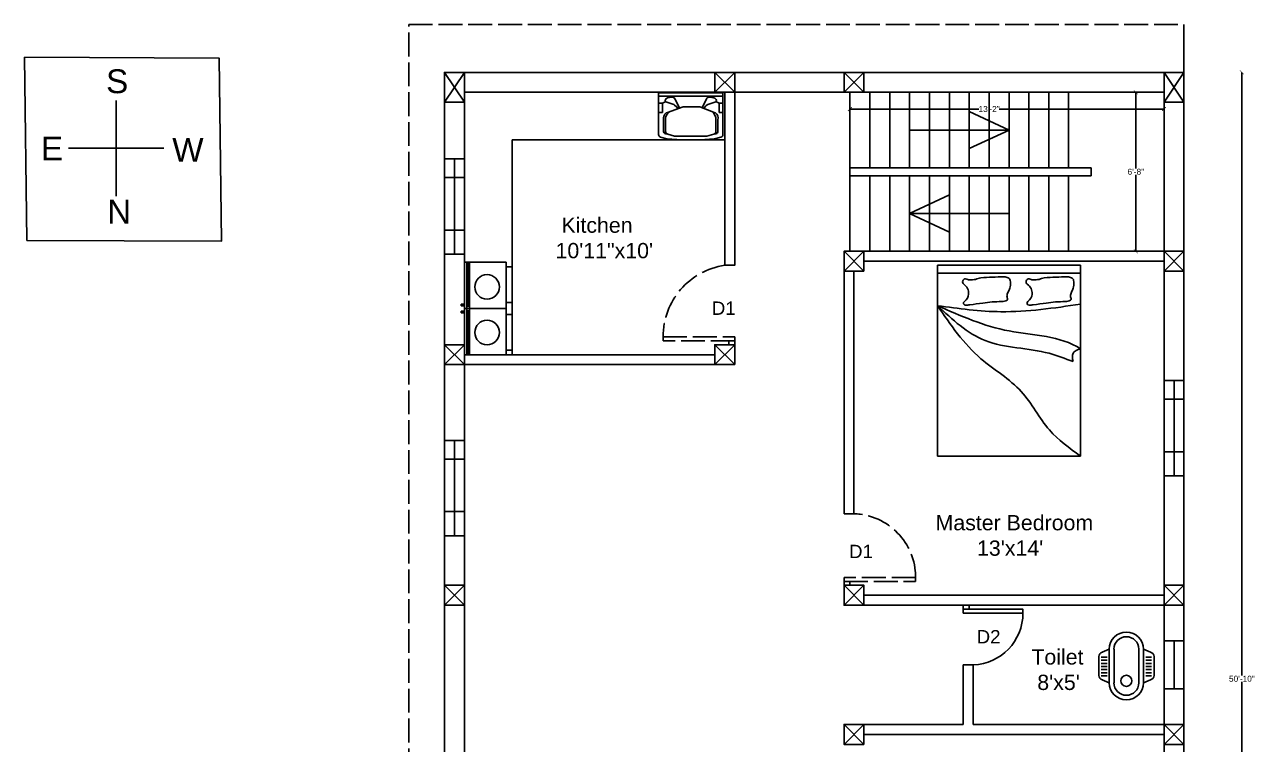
# Model space of a CAD drawing. Header units: inches. Extents: x -19338 to 11623, y -1285 to 3664.
# Drawn here: x 7545 to 8164, y 434 to 796 of the extents above; entities that cross this region are included whole.
import ezdxf

# ---------------------------------------------------------------- set-up
doc = ezdxf.new("R2010")
doc.units = ezdxf.units.IN
doc.header["$MEASUREMENT"] = 0
doc.linetypes.add('ACAD_ISO02W100', pattern=[15, 12, -3])
doc.layers.get('0').update_dxf_attribs({"color": 18})
for name, color, linetype in [('C', 141, 'Continuous'), ('C1', 10, 'Continuous'), ('D1', 231, 'ACAD_ISO02W100'), ('D2', 31, 'Continuous'), ('V', 150, 'Continuous'), ('W', 70, 'Continuous')]:
    doc.layers.add(name, color=color, linetype=linetype)
doc.layers.add('Dot Line', color=210, linetype='ACAD_ISO02W100', plot=False)
doc.layers.add('Naming', color=50, linetype='Continuous', plot=False)
doc.styles.get("Standard").update_dxf_attribs({"font": 'arial.ttf'})
doc.dimstyles.get("Standard").update_dxf_attribs({"dimtxt": 3, "dimasz": 2, "dimexe": 0.18, "dimexo": 0.0625, "dimgap": 0.09, "dimtad": 0, "dimtih": 1, "dimtoh": 1, "dimdsep": 46, "dimlunit": 3, "dimtxsty": 'Standard', "dimblk": 'ARCHTICK', "dimcen": 0.09, "dimse1": 1, "dimse2": 1, "dimclrd": 2, "dimadec": 0, "dimazin": 0, "dimtfac": 1, "dimtofl": 0, "dimtmove": 0, "dimatfit": 3, "dimfxl": 1, "dimtolj": 1, "dimtzin": 0, "dimarcsym": 0})

# ---------------------------------------------------------------- blocks, each defined once
blk = doc.blocks.new('_ArchTick')
at = {"color": 0, "linetype": 'ByBlock', "const_width": 0.15}
blk.add_lwpolyline([(-0.5, -0.5), (0.5, 0.5)], dxfattribs=at)
blk = doc.blocks.new('*D3')
at = {"color": 2, "lineweight": -2, "transparency": 16777216}
for p, q in [((7960.44, 753.17), (8025.34, 753.17)), ((8118.44, 753.17), (8035.55, 753.17))]:
    blk.add_line(p, q, dxfattribs=at)
at = {"layer": 'Defpoints', "color": 0, "transparency": 16777216}
for p in [(7960.44, 761.62), (8118.44, 761.62), (7960.44, 753.17)]:
    blk.add_point(p, dxfattribs=at)
at = {"color": 2, "lineweight": -2, "transparency": 16777216, "xscale": 2, "yscale": 2, "zscale": 2, "rotation": 180}
blk.add_blockref('_ArchTick', (7960.44, 753.17), dxfattribs=at)
at = {"color": 2, "lineweight": -2, "transparency": 16777216, "xscale": 2, "yscale": 2, "zscale": 2}
blk.add_blockref('_ArchTick', (8118.44, 753.17), dxfattribs=at)
at = {"color": 0, "transparency": 16777216, "insert": (8030.44, 753.17), "char_height": 3, "attachment_point": 5}
blk.add_mtext('\\A1;13\'-2"', dxfattribs=at)
blk = doc.blocks.new('*D4')
at = {"color": 2, "lineweight": -2, "transparency": 16777216}
for p, q in [((8104.23, 761.62), (8104.23, 723.24)), ((8104.23, 681.62), (8104.23, 720))]:
    blk.add_line(p, q, dxfattribs=at)
at = {"layer": 'Defpoints', "color": 0, "transparency": 16777216}
for p in [(7960.44, 761.62), (7960.44, 681.62), (8104.23, 681.62)]:
    blk.add_point(p, dxfattribs=at)
at = {"color": 2, "lineweight": -2, "transparency": 16777216, "xscale": 2, "yscale": 2, "zscale": 2}
for p, rotation in [((8104.23, 761.62), 90), ((8104.23, 681.62), 270)]:
    blk.add_blockref('_ArchTick', p, dxfattribs=dict(at, rotation=rotation))
at = {"color": 0, "transparency": 16777216, "insert": (8104.23, 721.62), "char_height": 3, "attachment_point": 5}
blk.add_mtext('\\A1;6\'-8"', dxfattribs=at)
blk = doc.blocks.new('*D5')
at = {"color": 2, "lineweight": -2, "transparency": 16777216}
for p, q in [((8157.59, 771.62), (8157.59, 468.24)), ((8157.59, 161.62), (8157.59, 465))]:
    blk.add_line(p, q, dxfattribs=at)
at = {"layer": 'Defpoints', "color": 0, "transparency": 16777216}
for p in [(8128.44, 771.62), (8128.44, 161.62), (8157.59, 161.62)]:
    blk.add_point(p, dxfattribs=at)
at = {"color": 2, "lineweight": -2, "transparency": 16777216, "xscale": 2, "yscale": 2, "zscale": 2}
for p, rotation in [((8157.59, 771.62), 90), ((8157.59, 161.62), 270)]:
    blk.add_blockref('_ArchTick', p, dxfattribs=dict(at, rotation=rotation))
at = {"color": 0, "transparency": 16777216, "insert": (8157.59, 466.62), "char_height": 3, "attachment_point": 5}
blk.add_mtext('\\A1;50\'-10"', dxfattribs=at)
blk = doc.blocks.new('A$C21B07C85')
for p, q in [((0.107, 0.516), (0.036, 0.487)), ((0.107, 0.174), (0.107, 0.516)), ((0.155, 0.174), (0.155, 0.516)), ((0.408, 0.174), (0.408, 0.516)), ((0.455, 0.516), (0.526, 0.487)), ((0.455, 0.174), (0.455, 0.516)), ((0, 0.25), (0, 0.44)), ((0.024, 0.435), (0.085, 0.435)), ((0.024, 0.403), (0.085, 0.403)), ((0.538, 0.435), (0.477, 0.435)), ((0.538, 0.403), (0.477, 0.403)), ((0.562, 0.25), (0.562, 0.44)), ((0.024, 0.371), (0.085, 0.371)), ((0.024, 0.34), (0.085, 0.34)), ((0.024, 0.308), (0.085, 0.308)), ((0.024, 0.276), (0.085, 0.276)), ((0.538, 0.371), (0.477, 0.371)), ((0.538, 0.34), (0.477, 0.34)), ((0.538, 0.308), (0.477, 0.308)), ((0.538, 0.276), (0.477, 0.276)), ((0.024, 0.245), (0.085, 0.245)), ((0.107, 0.174), (0.036, 0.203)), ((0.455, 0.174), (0.526, 0.203)), ((0.538, 0.245), (0.477, 0.245))]:
    blk.add_line(p, q)
blk.add_circle((0.281, 0.194), 0.0563)
for centre, radius, start, end in [((0.281, 0.516), 0.174, 0, 180), ((0.281, 0.516), 0.127, 0, 180), ((0.048, 0.44), 0.0475, 103.4781, 180), ((0.515, 0.44), 0.0475, 0, 76.5219), ((0.048, 0.25), 0.0475, 180, 256.5219), ((0.281, 0.174), 0.174, 180, 0), ((0.281, 0.174), 0.127, 180, 0), ((0.515, 0.25), 0.0475, 283.4781, 0)]:
    blk.add_arc(centre, radius, start, end)
blk = doc.blocks.new('A$C214113DD')
for p, q in [((0, 0.41), (0, 0.048)), ((0, 0.41), (0.559, 0.41)), ((0, 0.381), (0.56, 0.381)), ((0.033, 0.32), (0.063, 0.334)), ((0.059, 0.349), (0.057, 0.343)), ((0.057, 0.343), (0.058, 0.339)), ((0.058, 0.339), (0.059, 0.336)), ((0.063, 0.357), (0.059, 0.349)), ((0.059, 0.336), (0.062, 0.334)), ((0.062, 0.334), (0.063, 0.333)), ((0.07, 0.362), (0.063, 0.357)), ((0.063, 0.333), (0.132, 0.308)), ((0.078, 0.365), (0.07, 0.362)), ((0.078, 0.365), (0.116, 0.372)), ((0.28, 0.381), (0.08, 0.381)), ((0.122, 0.373), (0.116, 0.372)), ((0.13, 0.37), (0.122, 0.373)), ((0.137, 0.365), (0.13, 0.37)), ((0.142, 0.358), (0.137, 0.365)), ((0.142, 0.358), (0.181, 0.278)), ((0.418, 0.358), (0.38, 0.279)), ((0.421, 0.364), (0.418, 0.358)), ((0.428, 0.369), (0.421, 0.364)), ((0.436, 0.372), (0.428, 0.369)), ((0.497, 0.333), (0.428, 0.308)), ((0.444, 0.372), (0.436, 0.372)), ((0.482, 0.365), (0.444, 0.372)), ((0.489, 0.363), (0.482, 0.365)), ((0.496, 0.358), (0.489, 0.363)), ((0.501, 0.351), (0.496, 0.358)), ((0.497, 0.333), (0.5, 0.335)), ((0.527, 0.32), (0.497, 0.334)), ((0.5, 0.335), (0.502, 0.338)), ((0.503, 0.343), (0.501, 0.351)), ((0.502, 0.338), (0.503, 0.342)), ((0.503, 0.342), (0.503, 0.343)), ((0.559, 0.41), (0.56, 0.048)), ((0.003, 0.32), (0.033, 0.32)), ((0.033, 0.239), (0.003, 0.239)), ((0.033, 0.32), (0.033, 0.239)), ((0.054, 0.223), (0.046, 0.208)), ((0.067, 0.235), (0.054, 0.223)), ((0.068, 0.215), (0.061, 0.194)), ((0.077, 0.24), (0.067, 0.235)), ((0.088, 0.244), (0.068, 0.215)), ((0.213, 0.289), (0.077, 0.24)), ((0.14, 0.304), (0.132, 0.308)), ((0.174, 0.275), (0.14, 0.304)), ((0.153, 0.293), (0.164, 0.277)), ((0.358, 0.288), (0.213, 0.289)), ((0.493, 0.237), (0.358, 0.288)), ((0.413, 0.299), (0.39, 0.276)), ((0.407, 0.293), (0.396, 0.277)), ((0.413, 0.299), (0.407, 0.293)), ((0.428, 0.308), (0.413, 0.299)), ((0.428, 0.308), (0.413, 0.299)), ((0.482, 0.233), (0.472, 0.245)), ((0.498, 0.194), (0.482, 0.233)), ((0.494, 0.236), (0.493, 0.237)), ((0.507, 0.225), (0.494, 0.236)), ((0.515, 0.209), (0.507, 0.225)), ((0.527, 0.32), (0.527, 0.239)), ((0.557, 0.32), (0.527, 0.32)), ((0.527, 0.239), (0.557, 0.239)), ((0.046, 0.208), (0.043, 0.192)), ((0.043, 0.192), (0.043, 0.176)), ((0.043, 0.176), (0.043, 0.078)), ((0.043, 0.176), (0.043, 0.078)), ((0.061, 0.194), (0.061, 0.073)), ((0.499, 0.194), (0.499, 0.073)), ((0.518, 0.192), (0.515, 0.209)), ((0.518, 0.192), (0.517, 0.176)), ((0.517, 0.176), (0.517, 0.078)), ((0.517, 0.176), (0.517, 0.078)), ((0.018, 0.024), (0.073, 0.009)), ((0.043, 0.078), (0.044, 0.07)), ((0.044, 0.07), (0.049, 0.062)), ((0.049, 0.062), (0.055, 0.056)), ((0.055, 0.056), (0.062, 0.054)), ((0.061, 0.073), (0.063, 0.065)), ((0.062, 0.054), (0.09, 0.047)), ((0.063, 0.065), (0.067, 0.057)), ((0.067, 0.057), (0.074, 0.052)), ((0.073, 0.009), (0.201, 0)), ((0.074, 0.052), (0.08, 0.049)), ((0.08, 0.049), (0.139, 0.034)), ((0.421, 0.034), (0.136, 0.034)), ((0.139, 0.034), (0.424, 0.034)), ((0.201, 0), (0.202, 0)), ((0.358, 0), (0.359, 0)), ((0.487, 0.009), (0.359, 0)), ((0.48, 0.049), (0.421, 0.034)), ((0.47, 0.047), (0.498, 0.054)), ((0.48, 0.049), (0.488, 0.053)), ((0.542, 0.024), (0.487, 0.009)), ((0.488, 0.053), (0.494, 0.059)), ((0.494, 0.059), (0.498, 0.067)), ((0.498, 0.067), (0.499, 0.073)), ((0.498, 0.054), (0.506, 0.057)), ((0.506, 0.057), (0.512, 0.063)), ((0.512, 0.063), (0.516, 0.071)), ((0.516, 0.071), (0.517, 0.078)), ((0.202, 0), (0.306, 0)), ((0.358, 0), (0.254, 0))]:
    blk.add_line(p, q)
for centre, start, end in [((0.025, 0.048), 179.8661, 254.1086), ((0.535, 0.048), 285.8912, 0.326)]:
    blk.add_arc(centre, 0.025, start, end)
blk = doc.blocks.new('A$C720672EA')
for p, q in [((732, 854), (702, 854)), ((702, 854), (702, 814)), ((732, 814), (732, 854)), ((818, 854), (818, 814)), ((848, 854), (818, 854)), ((848, 814), (848, 854)), ((0, 97), (0, 797)), ((0, 797), (775, 797)), ((775, 757), (0, 757)), ((775, 717), (0, 717)), ((15, 717), (15, 757)), ((735, 747), (15, 747)), ((735, 737), (15, 737)), ((735, 727), (15, 727)), ((702, 814), (732, 814)), ((712, 814), (712, 797)), ((722, 797), (722, 814)), ((735, 717), (735, 757)), ((775, 797), (775, 97)), ((1551, 797), (775, 797)), ((775, 797), (775, 97)), ((775, 757), (1551, 757)), ((775, 717), (1551, 717)), ((815, 717), (815, 757)), ((815, 747), (1535, 747)), ((815, 737), (1535, 737)), ((815, 727), (1535, 727)), ((818, 814), (848, 814)), ((828, 814), (828, 797)), ((838, 797), (838, 814)), ((1535, 717), (1535, 757)), ((1551, 97), (1551, 797)), ((775, 97), (775, 600)), ((775, 97), (775, 600)), ((775, 97), (0, 97)), ((75, 0), (75, 97)), ((675, 0), (75, 0)), ((675, 0), (675, 97)), ((775, 97), (1551, 97)), ((875, 0), (875, 97)), ((875, 0), (1475, 0)), ((1475, 0), (1475, 97))]:
    blk.add_line(p, q)

msp = doc.modelspace()

# ---------------------------------------------------------------- linework, layer by layer
for p, q in [((8128.445, 795.623), (8128.445, 161.623)), ((7756.445, 771.623), (8128.445, 771.623)), ((7756.445, 284.623), (7756.445, 771.623)), ((7766.445, 646.623), (7766.445, 761.623)), ((7892.445, 761.623), (7766.445, 761.623)), ((7957.445, 761.623), (7902.445, 761.623)), ((7902.445, 761.623), (7902.445, 686.623)), ((7962.445, 761.623), (7957.445, 761.623)), ((7960.445, 761.623), (7960.445, 681.623)), ((7962.445, 761.623), (8118.445, 761.623)), ((7970.445, 761.623), (7970.445, 723.623)), ((7980.445, 761.623), (7980.445, 723.623)), ((7990.445, 761.623), (7990.445, 723.623)), ((8000.445, 761.623), (8000.445, 723.623)), ((8010.445, 761.623), (8010.445, 723.623)), ((8020.445, 761.623), (8020.445, 723.623)), ((8030.445, 761.623), (8030.445, 723.623)), ((8040.445, 761.623), (8040.445, 723.623)), ((8050.445, 761.623), (8050.445, 723.623)), ((8060.445, 761.623), (8060.445, 723.623)), ((8070.445, 761.623), (8070.445, 723.623)), ((8118.445, 761.623), (8118.445, 681.623)), ((7591.291, 757.417), (7591.291, 709.417)), ((8040.445, 742.623), (8020.445, 751.974)), ((7897.445, 737.623), (7790.445, 737.623)), ((7790.445, 629.623), (7790.445, 737.623)), ((7990.445, 742.623), (8040.445, 742.623)), ((8040.445, 742.623), (8020.445, 733.273)), ((7591.291, 733.417), (7567.291, 733.417)), ((7591.291, 733.417), (7615.291, 733.417)), ((7960.445, 723.623), (8081.847, 723.623)), ((7960.445, 719.623), (8081.847, 719.623)), ((7970.445, 719.623), (7970.445, 681.623)), ((7980.445, 719.623), (7980.445, 681.623)), ((7990.445, 719.623), (7990.445, 681.623)), ((8000.445, 719.623), (8000.445, 681.623)), ((8010.445, 719.623), (8010.445, 681.623)), ((8020.445, 719.623), (8020.445, 681.623)), ((8030.445, 719.623), (8030.445, 681.623)), ((8040.445, 719.623), (8040.445, 681.623)), ((8050.445, 719.623), (8050.445, 681.623)), ((8060.445, 719.623), (8060.445, 681.623)), ((8070.445, 719.623), (8070.445, 681.623)), ((8081.847, 723.623), (8081.847, 719.623)), ((7990.445, 700.623), (8010.445, 709.974)), ((8040.445, 700.623), (7990.445, 700.623)), ((7990.445, 700.623), (8010.445, 691.273)), ((7957.445, 681.623), (8118.445, 681.623)), ((7957.445, 549.623), (7957.445, 681.623)), ((7967.445, 676.623), (8118.445, 676.623)), ((8118.445, 508.623), (8118.445, 676.623)), ((7962.445, 671.623), (7962.445, 549.623)), ((8076.445, 674.623), (8004.445, 674.623)), ((8004.445, 578.623), (8004.445, 674.623)), ((8076.445, 670.623), (8004.445, 670.623)), ((8076.445, 578.623), (8076.445, 674.623)), ((7766.445, 294.623), (7766.445, 636.623)), ((7766.445, 629.623), (7892.445, 629.623)), ((7766.445, 624.623), (7902.445, 624.623)), ((8076.445, 578.623), (8004.445, 578.623)), ((7962.445, 549.623), (7957.445, 549.623)), ((7957.445, 503.623), (7957.445, 512.623)), ((7967.445, 508.623), (8118.445, 508.623)), ((7957.445, 503.623), (8017.445, 503.623)), ((8017.445, 503.623), (8017.445, 499.623)), ((8020.445, 503.623), (8118.445, 503.623)), ((8118.445, 503.623), (8118.445, 443.623)), ((8017.445, 473.623), (8022.445, 473.623)), ((8017.445, 473.623), (8017.445, 443.623)), ((8022.445, 473.623), (8022.445, 443.623)), ((7957.445, 443.623), (8017.445, 443.623)), ((7957.445, 443.623), (7957.445, 438.623)), ((8022.445, 443.623), (8118.445, 443.623)), ((7957.445, 438.623), (7957.445, 434.623)), ((7967.445, 438.623), (8118.445, 438.623)), ((8118.445, 438.623), (8118.445, 294.623))]:
    msp.add_line(p, q)
msp.add_lwpolyline([(7545.225, 779.274), (7643.079, 778.784), (7644.214, 686.632), (7546.36, 687.123)], close=True)
msp.add_lwpolyline([(7897.445, 761.623), (7897.445, 675.405), (7897.445, 674.623), (7902.445, 674.623), (7902.445, 686.623)])
for centre in [(7777.891, 663.717), (7777.891, 640.784)]:
    msp.add_circle(centre, 6.195)
for centre, radius, start, end in [((8037.901, 521.465), 147.267, 90, 94.541581), ((8037.901, 663.811), 4.922, 64.96616, 90), ((8069.843, 521.465), 147.267, 90, 94.541581), ((8069.843, 663.811), 4.922, 64.96616, 90), ((8018.537, 666.285), 1.478, 87.361996, 236.040611), ((8014.633, 660.489), 5.511, 356.226103, 56.040611), ((8018.483, 665.112), 2.652, 63.848391, 87.361996), ((8020.999, 684.929), 17.68, 268.840651, 278.545674), ((8029.394, 653.729), 14.879, 102.235748, 112.807605), ((8039.207, 666.606), 1.837, 12.528808, 64.96616), ((8033.483, 665.351), 7.701, 330.474102, 347.539151), ((8033.521, 665.342), 7.661, 347.539151, 12.528808), ((8050.478, 666.285), 1.478, 87.361996, 236.040611), ((8046.574, 660.489), 5.511, 356.226103, 56.040611), ((8050.424, 665.112), 2.652, 63.848391, 87.361996), ((8052.94, 684.929), 17.68, 268.840651, 278.545674), ((8061.335, 653.729), 14.879, 102.235748, 112.807605), ((8071.148, 666.606), 1.837, 12.528808, 64.96616), ((8065.424, 665.351), 7.701, 330.474102, 347.539151), ((8065.463, 665.342), 7.661, 347.539151, 12.528808), ((8018.572, 655.548), 1.022, 124.245242, 271.842194), ((8015.236, 660.449), 4.907, 304.245242, 356.226103), ((8036.798, 596.747), 59.567, 90.083619, 99.21584), ((8036.706, 661.748), 5.435, 270.053658, 300.630346), ((8042.257, 659.095), 2.83, 169.382109, 205.922247), ((8045.651, 658.459), 6.283, 150.474102, 169.382109), ((8039.166, 657.593), 0.606, 300.630346, 25.922247), ((8050.513, 655.548), 1.022, 124.245242, 271.842194), ((8047.177, 660.449), 4.907, 304.245242, 356.226103), ((8068.74, 596.747), 59.567, 90.083619, 99.21584), ((8068.648, 661.748), 5.435, 270.053658, 300.630346), ((8074.198, 659.095), 2.83, 169.382109, 205.922247), ((8077.592, 658.459), 6.283, 150.474102, 169.382109), ((8071.108, 657.593), 0.606, 300.630346, 25.922247), ((8018.001, 673.311), 18.794, 271.842194, 278.258065), ((8047.365, 470.99), 185.647, 96.217639, 98.258065), ((8049.942, 673.311), 18.794, 271.842194, 278.258065), ((8079.306, 470.99), 185.647, 96.217639, 98.258065)]:
    msp.add_arc(centre, radius, start, end)
for points in [[(8019.652, 667.493), (8020.2, 667.244), (8020.641, 667.252)], [(8051.593, 667.493), (8052.141, 667.244), (8052.582, 667.252)], [(8004.445, 654.271), (8036.409, 651.224), (8076.445, 655.056)], [(8004.445, 654.271), (8026.331, 627.607), (8046.628, 611.042), (8060.804, 591.743), (8076.445, 578.623)], [(8004.445, 654.271), (8028.463, 636.744), (8060.691, 630.304), (8072.657, 626.114)], [(8076.445, 632.623), (8072.652, 630.323), (8072.657, 626.114)]]:
    msp.add_spline(points, degree=3)
msp.add_open_spline([(8004.445, 654.271), (8016.114, 649.13), (8039.07, 639.018), (8066.181, 639.295), (8076.445, 632.623)], degree=3, knots=[0, 0, 0, 0, 38.2650441, 75.2709785, 75.2709785, 75.2709785, 75.2709785])
at = {"layer": 'C'}
for p, q in [((7766.445, 771.623), (7756.445, 756.623)), ((7756.445, 771.623), (7766.445, 756.623)), ((8128.445, 771.623), (8118.445, 756.623)), ((8118.445, 771.623), (8128.445, 756.623))]:
    msp.add_line(p, q, dxfattribs=at)
for points in [[(7756.445, 756.623), (7766.445, 756.623), (7766.445, 771.623), (7756.445, 771.623)], [(8118.445, 756.623), (8128.445, 756.623), (8128.445, 771.623), (8118.445, 771.623)]]:
    msp.add_lwpolyline(points, close=True, dxfattribs=at)
at = {"layer": 'C1'}
for p, q in [((7892.445, 771.623), (7902.445, 761.623)), ((7902.445, 771.623), (7892.445, 761.623)), ((7957.445, 771.623), (7967.445, 761.623)), ((7967.445, 771.623), (7957.445, 761.623)), ((7957.445, 681.623), (7967.445, 671.623)), ((7967.445, 681.623), (7957.445, 671.623)), ((8118.445, 681.623), (8128.445, 671.623)), ((8128.445, 681.623), (8118.445, 671.623)), ((7756.445, 634.623), (7766.445, 624.623)), ((7766.445, 634.623), (7756.445, 624.623)), ((7892.445, 634.623), (7902.445, 624.623)), ((7902.445, 634.623), (7892.445, 624.623)), ((7756.445, 513.623), (7766.445, 503.623)), ((7766.445, 513.623), (7756.445, 503.623)), ((7957.445, 513.623), (7967.445, 503.623)), ((7967.445, 513.623), (7957.445, 503.623)), ((8118.445, 513.623), (8128.445, 503.623)), ((8128.445, 513.623), (8118.445, 503.623)), ((7957.445, 443.623), (7967.445, 433.623)), ((7967.445, 443.623), (7957.445, 433.623)), ((8118.445, 443.623), (8128.445, 433.623)), ((8128.445, 443.623), (8118.445, 433.623))]:
    msp.add_line(p, q, dxfattribs=at)
for points in [[(7902.445, 761.623), (7892.445, 761.623), (7892.445, 771.623), (7902.445, 771.623)], [(7967.445, 761.623), (7957.445, 761.623), (7957.445, 771.623), (7967.445, 771.623)], [(7967.445, 671.623), (7957.445, 671.623), (7957.445, 681.623), (7967.445, 681.623)], [(8128.445, 671.623), (8118.445, 671.623), (8118.445, 681.623), (8128.445, 681.623)], [(7766.445, 624.623), (7756.445, 624.623), (7756.445, 634.623), (7766.445, 634.623)], [(7902.445, 624.623), (7892.445, 624.623), (7892.445, 634.623), (7902.445, 634.623)], [(7766.445, 503.623), (7756.445, 503.623), (7756.445, 513.623), (7766.445, 513.623)], [(7967.445, 503.623), (7957.445, 503.623), (7957.445, 513.623), (7967.445, 513.623)], [(8128.445, 503.623), (8118.445, 503.623), (8118.445, 513.623), (8128.445, 513.623)], [(7967.445, 433.623), (7957.445, 433.623), (7957.445, 443.623), (7967.445, 443.623)], [(8128.445, 433.623), (8118.445, 433.623), (8118.445, 443.623), (8128.445, 443.623)]]:
    msp.add_lwpolyline(points, close=True, dxfattribs=at)
at = {"layer": 'D1'}
for points in [[(7866.445, 636.623), (7866.445, 638.623), (7902.445, 638.623), (7902.445, 636.623)], [(7993.445, 515.623), (7993.445, 517.623), (7957.445, 517.623), (7957.445, 515.623)]]:
    msp.add_lwpolyline(points, close=True, dxfattribs=at)
for points in [[(7902.445, 636.623), (7902.445, 634.623), (7899.445, 634.623), (7899.445, 636.623)], [(7957.445, 515.623), (7957.445, 513.623), (7960.445, 513.623), (7960.445, 515.623)]]:
    msp.add_lwpolyline(points, dxfattribs=at)
for centre, radius, start, end in [((7902.848, 638.623), 36.403, 98.535787, 180), ((7961.429, 517.623), 32.016, 0, 88.181239)]:
    msp.add_arc(centre, radius, start, end, dxfattribs=at)
at = {"layer": 'D2'}
msp.add_lwpolyline([(8017.445, 501.623), (8017.445, 503.623), (8020.445, 503.623), (8020.445, 501.623)], dxfattribs=at)
msp.add_lwpolyline([(8017.445, 499.623), (8017.445, 501.623), (8047.445, 501.623), (8047.445, 499.623)], close=True, dxfattribs=at)
msp.add_arc((8021.425, 499.623), 26.02, 272.246605, 0, dxfattribs=at)
at = {"layer": 'Dot Line'}
msp.add_lwpolyline([(8128.445, 161.623), (8128.445, 119.623), (7738.445, 119.623), (7738.445, 795.623), (8128.445, 795.623)], dxfattribs=at)
at = {"layer": 'V'}
msp.add_line((8123.445, 485.623), (8123.445, 461.623), dxfattribs=at)
msp.add_lwpolyline([(8118.445, 461.623), (8118.445, 485.623), (8128.445, 485.623), (8128.445, 461.623)], close=True, dxfattribs=at)
at = {"layer": 'W'}
for p, q in [((7761.445, 728.123), (7761.445, 680.123)), ((7756.445, 718.77), (7766.445, 718.77)), ((7756.445, 692.308), (7766.445, 692.308)), ((8123.445, 616.623), (8123.445, 568.623)), ((8118.445, 607.27), (8128.445, 607.27)), ((7761.445, 586.504), (7761.445, 538.504)), ((7756.445, 577.15), (7766.445, 577.15)), ((8118.445, 580.808), (8128.445, 580.808)), ((7756.445, 550.688), (7766.445, 550.688))]:
    msp.add_line(p, q, dxfattribs=at)
for points in [[(7756.445, 680.123), (7756.445, 728.123), (7766.445, 728.123), (7766.445, 680.123)], [(8118.445, 568.623), (8118.445, 616.623), (8128.445, 616.623), (8128.445, 568.623)], [(7756.445, 538.504), (7756.445, 586.504), (7766.445, 586.504), (7766.445, 538.504)]]:
    msp.add_lwpolyline(points, close=True, dxfattribs=at)

# ---------------------------------------------------------------- block references
for name, p, xscale, yscale, zscale in [('A$C214113DD', (7864.151, 737.623), 57.80781319635845, 57.80781319635845, 57.80781319635845), ('A$C21B07C85', (8085.599, 455.984), 49.46009733241394, 49.46009733241394, 49.46009733241394)]:
    msp.add_blockref(name, p, dxfattribs=dict(xscale=xscale, yscale=yscale, zscale=zscale))
at = {"xscale": 0.02995619440645002, "yscale": 0.02995619440645002, "zscale": 0.02995619440645002, "rotation": 90}
msp.add_blockref('A$C720672EA', (7790.445, 629.623), dxfattribs=at)

# ---------------------------------------------------------------- texts
at = {"char_height": 12, "attachment_point": 1}
for s, insert in [('S', (7586.202, 773.143)), ('E', (7553.443, 739.324)), ('W', (7619.464, 738.654)), ('N', (7586.74, 707.53))]:
    msp.add_mtext_dynamic_manual_height_columns(s, width=6647.88775, gutter_width=100, heights=[0], dxfattribs=dict(at, insert=insert))
at = {"layer": 'D1', "char_height": 6.72, "attachment_point": 1}
for insert in [(7890.941, 656.369), (7959.968, 534.009)]:
    msp.add_mtext_dynamic_manual_height_columns('D1', width=2233.69028, gutter_width=33.6, heights=[0], dxfattribs=dict(at, insert=insert))
at = {"layer": 'D2', "insert": (8024.163, 491.133), "char_height": 6.72, "attachment_point": 1}
msp.add_mtext_dynamic_manual_height_columns('D2', width=2233.69028, gutter_width=33.6, heights=[0], dxfattribs=at)
at = {"layer": 'Naming', "char_height": 7.68, "attachment_point": 1}
for s, width, gutter_width, insert in [(' Kitchen\\P10\'11"x10\'', 3190.98612, 48, (7812.315, 698.608)), ("Master Bedroom\\P       13'x14'", 3988.73265, 60, (8003.491, 548.971)), ("Toilet\\P 8'x5'", 3988.73265, 60, (8051.687, 481.46))]:
    msp.add_mtext_dynamic_manual_height_columns(s, width=width, gutter_width=gutter_width, heights=[0], dxfattribs=dict(at, insert=insert))

# ---------------------------------------------------------------- dimensions: what is measured, and where the dimension line sits
dim = msp.add_linear_dim(base=(8157.594, 161.623), p1=(8128.445, 771.623), p2=(8128.445, 161.623), angle=90, dimstyle='Standard')
dim.commit()
dim.dimension.update_dxf_attribs({"geometry": '*D5', "text_midpoint": (8157.594, 466.623)})
dim = msp.add_linear_dim(base=(7960.445, 753.165), p1=(8118.445, 761.623), p2=(7960.445, 761.623), dimstyle='Standard')
dim.commit()
dim.dimension.update_dxf_attribs({"geometry": '*D3', "text_midpoint": (8030.445, 753.165), "dimtype": 160})
dim = msp.add_linear_dim(base=(8104.234, 681.623), p1=(7960.445, 761.623), p2=(7960.445, 681.623), angle=90, dimstyle='Standard')
dim.commit()
dim.dimension.update_dxf_attribs({"geometry": '*D4', "text_midpoint": (8104.234, 721.623), "dimtype": 160})

doc.saveas('drawing.dxf')
